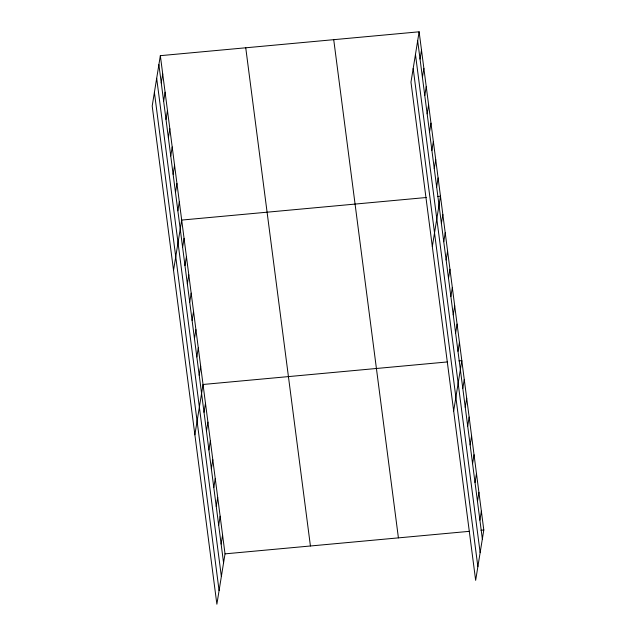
<?xml version="1.0" encoding="UTF-8"?>
<svg xmlns="http://www.w3.org/2000/svg" width="636" height="636" viewBox="0 0 636 636"><rect width="100%" height="100%" fill="white"/><g stroke="black" fill="none" stroke-linecap="round" stroke-linejoin="round"><path stroke-width="0.95" d="M160.344 55.666L152.195 105.997L216.876 604.2L225.025 553.861L160.344 55.666L419.124 31.8L483.805 530.003L475.656 580.334L410.975 82.139L419.124 31.8M161.258 82.919L162.713 73.927M163.635 101.188L165.09 92.196M166.004 119.457L167.459 110.465M168.373 137.718L169.828 128.734M170.742 155.987L172.205 146.996M173.119 174.256L174.574 165.265M175.488 192.525L176.943 183.534M177.857 210.794L179.32 201.803M173.533 270.403L181.689 220.072L426.239 197.518M182.604 247.325L184.058 238.333M184.973 265.594L186.435 256.602M187.35 283.863L188.805 274.871M189.719 302.132L191.174 293.14M192.088 320.393L193.551 311.409M194.465 338.662L195.92 329.671M196.834 356.931L198.289 347.94M199.203 375.2L200.666 366.209M194.878 434.809L203.035 384.478L447.585 361.924M204.021 412.287L205.476 403.296M206.462 431.105L207.924 422.121M208.91 449.93L210.365 440.939M211.351 468.748L212.806 459.756M213.799 487.573L215.254 478.582M216.24 506.391L217.695 497.4M218.681 525.209L220.135 516.225M221.129 544.034L222.584 535.043M420.038 59.061L421.501 50.069M422.415 77.322L423.87 68.338M424.784 95.591L426.239 86.599M427.154 113.86L428.616 104.868M429.531 132.129L430.985 123.138M431.9 150.398L433.355 141.407M434.269 168.659L435.732 159.668M436.646 186.928L438.101 177.937M432.321 246.545L440.47 196.206L437.624 196.468M441.384 223.467L442.847 214.475M443.761 241.728L445.216 232.744M446.13 259.997L447.585 251.005M448.499 278.266L449.962 269.274M450.876 296.535L452.331 287.544M453.245 314.804L454.7 305.813M455.615 333.065L457.077 324.082M457.992 351.334L459.446 342.343M453.667 410.951L461.815 360.612L458.969 360.874M462.801 388.421L464.264 379.438M465.25 407.247L466.705 398.255M467.691 426.064L469.145 417.073M470.131 444.89L471.594 435.899M472.58 463.708L474.035 454.716M475.02 482.525L476.475 473.542M477.469 501.351L478.924 492.359M479.91 520.168L481.365 511.177M225.025 553.861L469.575 531.314M480.959 530.265L483.805 530.003M417.669 40.791L482.35 538.994M415.459 54.434L480.14 552.636M413.185 68.489L477.867 566.692M333.725 39.678L398.414 537.873M245.742 47.787L310.424 545.99M158.889 64.649L223.57 562.852M156.679 78.3L221.36 576.494M154.397 92.355L219.086 590.558"/></g></svg>
